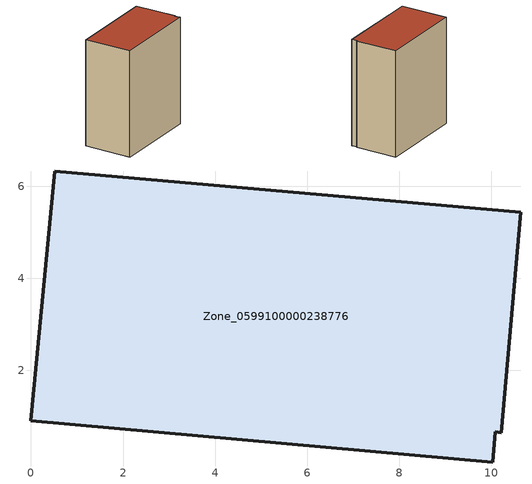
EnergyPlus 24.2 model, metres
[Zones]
Zone_0599100000238776
 floor ground (C_G): 10.21,0.65 10.09,0.67 10.03,0.01 0,0.91 0.52,6.33 10.63,5.44 z0
 wall outside (C_F): 10.63,5.44 0.52,6.33 0,0.91 10.03,0.01 10.09,0.67 10.21,0.65 10.63,5.44 z0:12.24
 roof outside (C_R): 10.09,0.67 10.21,0.65 10.63,5.44 0.52,6.33 0,0.91 10.03,0.01 z12.24
[BUILDING]
Pand.0599100000238776: North Axis=0; Terrain=City; Loads Convergence Tolerance Value=0.04; Temperature Convergence Tolerance Value=0.4; Solar Distribution=FullExterior; Maximum Number of Warmup Days=25; Minimum Number of Warmup Days=1
[Site:Location]
Rotterdam.The.Hague.AP_ZH_NLD Design_Conditions: Latitude=51.96; Longitude=4.45; Time Zone=1; Elevation=-4.5
[SITE:GROUNDTEMPERATURE:BUILDINGSURFACE]
18, 18, 18, 18, 18, 18, 18, 18, 18, 18, 18, 18
[MATERIAL] Thermal Absorptance=0.9; Solar Absorptance=0.7; Visible Absorptance=0.7
Name | Roughness | Thickness | Conductivity | Density | Specific Heat
G.TI.1946 | MediumSmooth | 0.15 | 1 | 540 | 1210
F.TI.1946 | Rough | 0.3 | 0.857143 | 1920 | 840
R.TI.1946 | MediumRough | 0.2 | 0.1 | 1500 | 1000
[CONSTRUCTION]
C_G: G.TI.1946
C_F: F.TI.1946
C_R: R.TI.1946
[ZONE]
Zone_0599100000238776: Type=1; Multiplier=1; Ceiling Height=Autocalculate; Volume=Autocalculate; Floor Area=autocalculate; Part of Total Floor Area=Yes
[ZONEINFILTRATION:DESIGNFLOWRATE]
Infil_Zone_0599100000238776: Zone or ZoneList or Space or SpaceList=Zone_0599100000238776; Schedule=AlwaysOn; Design Flow Rate Calculation Method=Flow/Area; Flow Rate per Floor Area=0.003; Constant Term Coefficient=1; Temperature Term Coefficient=0; Velocity Term Coefficient=0; Velocity Squared Term Coefficient=0
[HVACTEMPLATE:ZONE:IDEALLOADSAIRSYSTEM]
Zone_0599100000238776: Maximum Heating Supply Air Temperature=50; Minimum Cooling Supply Air Temperature=13; Maximum Heating Supply Air Humidity Ratio=0.0156; Minimum Cooling Supply Air Humidity Ratio=0.0077; Heating Limit=NoLimit; Cooling Limit=NoLimit; Dehumidification Control Type=ConstantSensibleHeatRatio; Cooling Sensible Heat Ratio=0.7; Dehumidification Setpoint=60; Humidification Control Type=None; Humidification Setpoint=30; Outdoor Air Method=None; Outdoor Air Flow Rate per Person=0.00944; Outdoor Air Flow Rate per Zone Floor Area=0; Outdoor Air Flow Rate per Zone=0; Demand Controlled Ventilation Type=None; Outdoor Air Economizer Type=NoEconomizer; Heat Recovery Type=None; Sensible Heat Recovery Effectiveness=0.7; Latent Heat Recovery Effectiveness=0.65
[ZONECONTROL:THERMOSTAT]
ThermostatControl_Zone_0599100000238776: Zone or ZoneList=Zone_0599100000238776; Control Type Schedule=DualSetpointControlType; Control 1=Thermostat_Zone_0599100000238776; Temperature Difference Between Cutout And Setpoint=0
[THERMOSTATSETPOINT:DUALSETPOINT]
Thermostat_Zone_0599100000238776: Heating Setpoint Temperature Schedule=HeatingSetpoint_Zone_0599100000238776; Cooling Setpoint Temperature Schedule=CoolingSetpoint_Zone_0599100000238776
[SCHEDULE:COMPACT]
HeatingSetpoint_Zone_0599100000238776: Through: 12/31, For: AllDays, Until: 24:00, 21
CoolingSetpoint_Zone_0599100000238776: Through: 12/31, For: AllDays, Until: 24:00, 24
DualSetpointControlType: Through: 12/31, For: AllDays, Until: 24:00, 4
AlwaysOn: Through: 12/31, For: AllDays, Until: 24:00, 1
